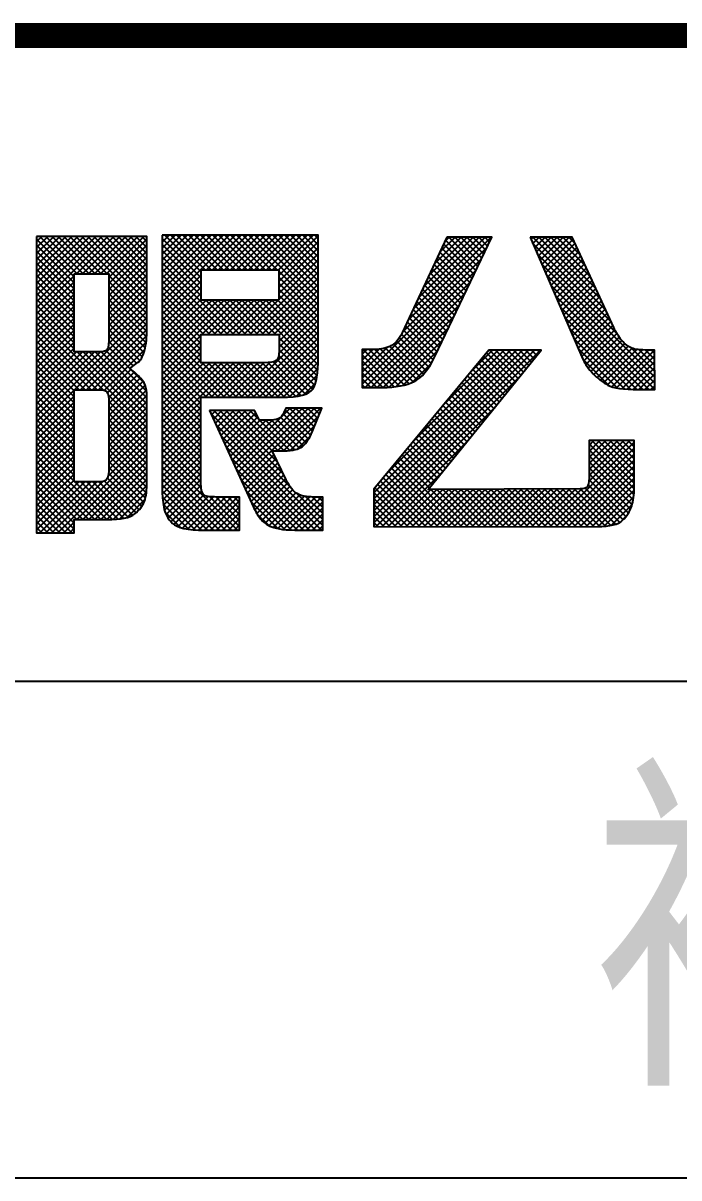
# Model space of a CAD drawing. Header units: millimetres. Extents: x -70627 to 13473, y 10065 to 69465.
# Drawn here: x 8039 to 9361, y 16765 to 19090 of the extents above; entities that cross this region are included whole.
import ezdxf
from ezdxf.enums import TextEntityAlignment as Align

# ---------------------------------------------------------------- set-up
doc = ezdxf.new("R2010")
doc.units = ezdxf.units.MM
doc.layers.add('$TD_AUDIT_GENERATED_(155)', color=7, linetype='Continuous', plot=False)
doc.layers.add('tk', color=7, linetype='Continuous')
doc.styles.add('$TD_AUDIT_GENERATED_(152)', font='', dxfattribs={"width": 0.75})
doc.styles.add('$TD_AUDIT_GENERATED_(174D)', font='', dxfattribs={"width": 0.9})
doc.styles.add('sepd_yb2', font='sepd_gbe.shx', dxfattribs={"width": 0.8, "bigfont": 'sepd_gbc.shx'})
doc.styles.add('TBZT', font='')
doc.styles.get('$TD_AUDIT_GENERATED_(152)').set_extended_font_data('SimSun')
doc.styles.get('$TD_AUDIT_GENERATED_(174D)').set_extended_font_data('SimSun')
doc.styles.get('TBZT').set_extended_font_data('SimSun')

# ---------------------------------------------------------------- blocks, each defined once
blk = doc.blocks.new('$TD_AUDIT_GENERATED_(243E)')
at = {"layer": 'tk'}
for p, q in [((816.18, 117.165), (816.282, 117.268)), ((816.18, 117.044), (816.403, 117.268)), ((816.18, 116.923), (816.524, 117.268)), ((816.18, 116.803), (816.645, 117.268)), ((816.18, 116.682), (816.766, 117.268)), ((816.18, 116.561), (816.887, 117.268)), ((816.18, 116.44), (817.008, 117.268)), ((816.18, 116.319), (817.129, 117.268)), ((816.18, 116.198), (817.25, 117.268)), ((816.18, 116.077), (817.371, 117.268)), ((816.18, 115.956), (817.491, 117.268)), ((816.18, 115.835), (817.612, 117.268)), ((816.938, 116.455), (816.18, 117.214)), ((816.999, 116.516), (816.247, 117.268)), ((817.12, 116.516), (816.368, 117.268)), ((817.241, 116.516), (816.489, 117.268)), ((817.361, 116.516), (816.61, 117.268)), ((817.482, 116.516), (816.73, 117.268)), ((817.603, 116.516), (816.851, 117.268)), ((818.403, 115.837), (816.972, 117.268)), ((816.981, 116.516), (817.733, 117.268)), ((818.403, 115.958), (817.093, 117.268)), ((817.102, 116.516), (817.854, 117.268)), ((818.403, 116.079), (817.214, 117.268)), ((817.223, 116.516), (817.975, 117.268)), ((818.403, 116.199), (817.335, 117.268)), ((817.344, 116.516), (818.096, 117.268)), ((818.403, 116.32), (817.456, 117.268)), ((817.465, 116.516), (818.217, 117.268)), ((818.403, 116.441), (817.577, 117.268)), ((817.586, 116.516), (818.338, 117.268)), ((817.635, 116.444), (818.403, 117.212)), ((818.403, 116.562), (817.698, 117.268)), ((818.403, 116.683), (817.819, 117.268)), ((818.403, 116.804), (817.94, 117.268)), ((818.403, 116.925), (818.061, 117.268)), ((818.403, 117.046), (818.181, 117.268)), ((818.403, 117.167), (818.302, 117.268)), ((818.708, 117.275), (818.727, 117.294)), ((818.708, 117.154), (818.847, 117.294)), ((818.708, 117.033), (818.968, 117.294)), ((818.708, 116.913), (819.089, 117.294)), ((818.708, 116.792), (819.21, 117.294)), ((818.708, 116.671), (819.331, 117.294)), ((818.708, 116.55), (819.452, 117.294)), ((818.708, 116.429), (819.573, 117.294)), ((818.708, 116.308), (819.694, 117.294)), ((818.708, 116.187), (819.815, 117.294)), ((818.708, 116.066), (819.936, 117.294)), ((818.708, 115.945), (820.057, 117.294)), ((818.708, 115.824), (820.178, 117.294)), ((819.489, 116.444), (818.708, 117.225)), ((819.489, 116.564), (818.76, 117.294)), ((819.584, 116.59), (818.881, 117.294)), ((819.705, 116.59), (819.002, 117.294)), ((819.826, 116.59), (819.123, 117.294)), ((819.947, 116.59), (819.244, 117.294)), ((820.068, 116.59), (819.365, 117.294)), ((820.189, 116.59), (819.486, 117.294)), ((819.595, 116.59), (820.298, 117.294)), ((820.31, 116.59), (819.606, 117.294)), ((819.716, 116.59), (820.419, 117.294)), ((820.431, 116.59), (819.727, 117.294)), ((819.837, 116.59), (820.54, 117.294)), ((820.552, 116.59), (819.848, 117.294)), ((819.958, 116.59), (820.661, 117.294)), ((820.673, 116.59), (819.969, 117.294)), ((820.079, 116.59), (820.782, 117.294)), ((820.793, 116.59), (820.09, 117.294)), ((820.2, 116.59), (820.903, 117.294)), ((820.914, 116.59), (820.211, 117.294)), ((820.321, 116.59), (821.024, 117.294)), ((821.035, 116.59), (820.332, 117.294)), ((820.442, 116.59), (821.145, 117.294)), ((821.855, 115.891), (820.453, 117.294)), ((820.562, 116.59), (821.266, 117.294)), ((821.855, 116.012), (820.574, 117.294)), ((820.683, 116.59), (821.387, 117.294)), ((821.855, 116.133), (820.695, 117.294)), ((820.804, 116.59), (821.508, 117.294)), ((821.855, 116.254), (820.816, 117.294)), ((820.925, 116.59), (821.629, 117.294)), ((821.855, 116.375), (820.936, 117.294)), ((821.046, 116.59), (821.749, 117.294)), ((821.855, 116.496), (821.057, 117.294)), ((821.065, 116.488), (821.855, 117.279)), ((821.855, 116.617), (821.178, 117.294)), ((821.855, 116.738), (821.299, 117.294)), ((821.855, 116.858), (821.42, 117.294)), ((821.855, 116.979), (821.541, 117.294)), ((821.855, 117.1), (821.662, 117.294)), ((821.855, 117.221), (821.783, 117.294)), ((823.662, 115.579), (825.337, 117.253)), ((823.769, 115.806), (825.216, 117.253)), ((823.875, 116.034), (825.095, 117.253)), ((823.981, 116.261), (824.974, 117.253)), ((824.088, 116.488), (824.853, 117.253)), ((824.194, 116.715), (824.732, 117.253)), ((824.3, 116.943), (824.611, 117.253)), ((824.407, 117.17), (824.49, 117.253)), ((825.032, 116.583), (824.419, 117.197)), ((825.072, 116.665), (824.483, 117.253)), ((825.111, 116.747), (824.604, 117.253)), ((825.15, 116.829), (824.725, 117.253)), ((825.189, 116.91), (824.846, 117.253)), ((825.228, 116.992), (824.967, 117.253)), ((825.267, 117.074), (825.088, 117.253)), ((825.307, 117.156), (825.209, 117.253)), ((825.346, 117.237), (825.33, 117.253)), ((826.14, 117.211), (826.183, 117.253)), ((827.648, 115.782), (826.176, 117.253)), ((826.177, 117.127), (826.304, 117.253)), ((826.214, 117.042), (826.425, 117.253)), ((826.25, 116.958), (826.546, 117.253)), ((826.287, 116.874), (826.667, 117.253)), ((827.545, 116.005), (826.297, 117.253)), ((826.324, 116.789), (826.788, 117.253)), ((826.36, 116.705), (826.909, 117.253)), ((826.397, 116.621), (826.989, 117.213)), ((827.442, 116.229), (826.418, 117.253)), ((827.339, 116.453), (826.539, 117.253)), ((827.236, 116.677), (826.66, 117.253)), ((827.133, 116.901), (826.781, 117.253)), ((827.03, 117.125), (826.902, 117.253)), ((816.938, 116.334), (816.18, 117.093)), ((816.938, 116.213), (816.18, 116.972)), ((817.635, 116.323), (818.403, 117.091)), ((817.635, 116.202), (818.403, 116.97)), ((819.489, 116.323), (818.708, 117.104)), ((819.489, 116.202), (818.708, 116.983)), ((821.065, 116.367), (821.855, 117.158)), ((821.065, 116.246), (821.855, 117.037)), ((823.556, 115.352), (825.258, 117.054)), ((824.915, 116.338), (824.304, 116.95)), ((824.954, 116.42), (824.342, 117.032)), ((824.993, 116.502), (824.381, 117.114)), ((827.751, 115.558), (826.173, 117.136)), ((826.433, 116.537), (827.028, 117.131)), ((826.47, 116.452), (827.066, 117.048)), ((826.507, 116.368), (827.104, 116.965)), ((816.938, 116.092), (816.18, 116.851)), ((816.938, 115.972), (816.18, 116.73)), ((817.635, 116.082), (818.403, 116.85)), ((817.635, 115.961), (818.403, 116.729)), ((819.489, 116.081), (818.708, 116.862)), ((820.152, 115.297), (818.708, 116.741)), ((821.065, 116.125), (821.855, 116.916)), ((821.065, 116.004), (821.855, 116.795)), ((822.738, 114.413), (825.146, 116.821)), ((824.837, 116.175), (824.226, 116.785)), ((824.876, 116.256), (824.265, 116.867)), ((827.864, 115.323), (826.266, 116.922)), ((826.543, 116.284), (827.142, 116.882)), ((826.58, 116.199), (827.18, 116.799)), ((826.617, 116.115), (827.218, 116.717)), ((816.938, 115.851), (816.18, 116.609)), ((816.938, 115.73), (816.18, 116.488)), ((817.635, 115.84), (818.403, 116.608)), ((817.635, 115.719), (818.403, 116.487)), ((818.403, 115.716), (817.635, 116.484)), ((820.031, 115.297), (818.708, 116.62)), ((819.91, 115.297), (818.708, 116.499)), ((818.708, 115.703), (819.489, 116.485)), ((820.478, 115.297), (821.855, 116.674)), ((820.599, 115.297), (821.855, 116.553)), ((821.855, 115.77), (821.065, 116.561)), ((822.738, 114.292), (825.035, 116.589)), ((824.719, 115.929), (824.111, 116.538)), ((824.758, 116.011), (824.149, 116.62)), ((824.797, 116.093), (824.188, 116.702)), ((828.633, 114.434), (826.359, 116.708)), ((828.633, 114.313), (826.452, 116.494)), ((826.653, 116.031), (827.256, 116.634)), ((826.69, 115.947), (827.294, 116.551)), ((816.18, 115.714), (816.938, 116.473)), ((816.938, 115.609), (816.18, 116.367)), ((816.18, 115.593), (816.938, 116.352)), ((817.635, 115.598), (818.403, 116.366)), ((818.403, 115.595), (817.635, 116.363)), ((819.789, 115.297), (818.708, 116.378)), ((818.708, 115.582), (819.489, 116.364)), ((819.668, 115.297), (818.708, 116.257)), ((820.72, 115.297), (821.855, 116.432)), ((820.841, 115.297), (821.855, 116.311)), ((821.855, 115.649), (821.065, 116.44)), ((821.855, 115.528), (821.065, 116.319)), ((822.796, 114.229), (824.924, 116.357)), ((824.602, 115.684), (823.995, 116.291)), ((824.641, 115.766), (824.034, 116.373)), ((824.68, 115.848), (824.072, 116.455)), ((828.634, 114.191), (826.545, 116.28)), ((826.727, 115.862), (827.332, 116.468)), ((826.763, 115.778), (827.37, 116.385)), ((826.8, 115.694), (827.408, 116.302)), ((816.938, 115.488), (816.18, 116.246)), ((816.18, 115.472), (816.938, 116.231)), ((816.938, 115.367), (816.18, 116.126)), ((816.18, 115.352), (816.938, 116.11)), ((817.635, 115.477), (818.403, 116.245)), ((818.403, 115.474), (817.635, 116.242)), ((817.635, 115.356), (818.403, 116.124)), ((818.403, 115.354), (817.635, 116.121)), ((818.708, 115.462), (819.489, 116.243)), ((819.547, 115.297), (818.708, 116.136)), ((818.708, 115.341), (819.489, 116.122)), ((820.962, 115.297), (821.855, 116.191)), ((821.855, 115.407), (821.065, 116.198)), ((821.855, 115.287), (821.065, 116.077)), ((821.065, 115.279), (821.855, 116.07)), ((822.917, 114.229), (824.813, 116.125)), ((824.484, 115.439), (823.88, 116.043)), ((824.523, 115.521), (823.918, 116.126)), ((824.562, 115.602), (823.957, 116.208)), ((828.517, 114.187), (826.638, 116.066)), ((826.836, 115.609), (827.447, 116.22)), ((826.873, 115.525), (827.485, 116.137)), ((826.91, 115.441), (827.523, 116.054)), ((816.938, 115.246), (816.18, 116.005)), ((816.18, 115.231), (816.938, 115.989)), ((816.938, 115.125), (816.18, 115.884)), ((816.18, 115.11), (816.938, 115.868)), ((817.629, 115.108), (818.403, 115.882)), ((817.635, 115.235), (818.403, 116.003)), ((818.397, 115.238), (817.635, 116)), ((818.385, 115.129), (817.635, 115.879)), ((819.489, 115.234), (818.708, 116.016)), ((818.708, 115.22), (819.489, 116.001)), ((818.708, 115.099), (819.6, 115.991)), ((818.708, 114.978), (819.721, 115.991)), ((818.708, 114.857), (819.842, 115.991)), ((818.708, 114.736), (819.963, 115.991)), ((818.708, 114.615), (820.084, 115.991)), ((819.489, 115.113), (818.708, 115.895)), ((819.511, 115.297), (820.204, 115.991)), ((820.273, 115.297), (819.58, 115.991)), ((819.632, 115.297), (820.325, 115.991)), ((820.394, 115.297), (819.7, 115.991)), ((819.753, 115.297), (820.446, 115.991)), ((820.515, 115.297), (819.821, 115.991)), ((819.874, 115.297), (820.567, 115.991)), ((820.636, 115.297), (819.942, 115.991)), ((819.995, 115.297), (820.688, 115.991)), ((820.757, 115.297), (820.063, 115.991)), ((820.116, 115.297), (820.809, 115.991)), ((820.878, 115.297), (820.184, 115.991)), ((820.236, 115.297), (820.93, 115.991)), ((820.998, 115.297), (820.305, 115.991)), ((820.357, 115.297), (821.051, 115.991)), ((821.845, 114.571), (820.426, 115.991)), ((821.852, 114.685), (820.547, 115.991)), ((821.855, 114.803), (820.668, 115.991)), ((821.855, 114.924), (820.789, 115.991)), ((821.855, 115.045), (820.91, 115.991)), ((821.855, 115.166), (821.03, 115.991)), ((821.065, 115.158), (821.855, 115.949)), ((821.065, 115.037), (821.855, 115.828)), ((823.038, 114.229), (824.702, 115.893)), ((824.367, 115.194), (823.764, 115.796)), ((824.406, 115.275), (823.803, 115.879)), ((824.445, 115.357), (823.841, 115.961)), ((828.396, 114.187), (826.731, 115.852)), ((826.946, 115.357), (827.561, 115.971)), ((826.983, 115.272), (827.599, 115.888)), ((827.02, 115.188), (827.637, 115.805)), ((816.938, 115.004), (816.18, 115.763)), ((816.18, 113.538), (818.403, 115.761)), ((816.18, 114.989), (816.938, 115.747)), ((818.403, 113.418), (816.18, 115.642)), ((816.18, 114.868), (816.938, 115.626)), ((816.945, 114.182), (818.403, 115.64)), ((818.367, 115.026), (817.635, 115.758)), ((818.342, 114.931), (817.635, 115.637)), ((819.489, 114.993), (818.708, 115.774)), ((819.489, 114.872), (818.708, 115.653)), ((820.302, 114.033), (821.855, 115.586)), ((821.062, 114.914), (821.855, 115.707)), ((823.159, 114.229), (824.59, 115.661)), ((824.288, 115.03), (823.687, 115.632)), ((824.327, 115.112), (823.725, 115.714)), ((828.275, 114.187), (826.824, 115.638)), ((827.056, 115.104), (827.675, 115.723)), ((827.093, 115.019), (827.713, 115.64)), ((827.129, 114.935), (827.751, 115.557)), ((817.529, 114.172), (816.18, 115.521)), ((816.18, 114.747), (816.938, 115.506)), ((817.398, 114.182), (816.18, 115.4)), ((816.18, 114.626), (816.938, 115.385)), ((817.066, 114.182), (818.403, 115.519)), ((817.187, 114.182), (818.403, 115.399)), ((818.307, 114.845), (817.635, 115.516)), ((818.259, 114.771), (817.635, 115.396)), ((819.489, 114.751), (818.708, 115.532)), ((820.086, 114.033), (818.708, 115.411)), ((820.423, 114.033), (821.855, 115.465)), ((820.544, 114.033), (821.855, 115.344)), ((823.284, 114.233), (824.479, 115.429)), ((824.17, 114.786), (823.571, 115.384)), ((824.21, 114.867), (823.61, 115.467)), ((824.249, 114.948), (823.648, 115.549)), ((828.151, 114.19), (826.917, 115.425)), ((827.166, 114.851), (827.789, 115.474)), ((827.203, 114.767), (827.828, 115.392)), ((817.277, 114.182), (816.18, 115.279)), ((816.18, 114.505), (816.938, 115.264)), ((817.156, 114.182), (816.18, 115.158)), ((816.18, 114.384), (816.938, 115.143)), ((817.308, 114.182), (818.399, 115.274)), ((817.428, 114.182), (818.387, 115.14)), ((818.127, 114.662), (817.633, 115.156)), ((818.196, 114.714), (817.635, 115.275)), ((819.965, 114.033), (818.708, 115.29)), ((818.708, 114.494), (819.489, 115.275)), ((819.844, 114.033), (818.708, 115.169)), ((818.708, 114.373), (819.489, 115.154)), ((820.665, 114.033), (821.855, 115.223)), ((820.786, 114.033), (821.855, 115.102)), ((821.832, 114.463), (821.065, 115.231)), ((821.813, 114.362), (821.065, 115.11)), ((823.975, 114.497), (823.372, 115.1)), ((823.416, 114.244), (824.368, 115.197)), ((824.03, 114.563), (823.435, 115.158)), ((824.08, 114.634), (823.488, 115.226)), ((824.127, 114.708), (823.532, 115.302)), ((828.022, 114.198), (827.01, 115.211)), ((827.245, 114.688), (827.87, 115.313)), ((827.295, 114.617), (827.919, 115.241)), ((827.349, 114.55), (827.972, 115.173)), ((827.409, 114.489), (828.031, 115.111)), ((817.035, 114.182), (816.18, 115.037)), ((816.18, 114.263), (816.938, 115.022)), ((816.18, 113.659), (817.466, 114.945)), ((816.18, 114.142), (816.981, 114.944)), ((816.18, 114.021), (817.102, 114.944)), ((816.18, 113.901), (817.223, 114.944)), ((816.18, 113.78), (817.344, 114.944)), ((816.938, 114.158), (816.18, 114.916)), ((818.403, 113.539), (816.999, 114.944)), ((818.403, 113.66), (817.12, 114.944)), ((818.403, 113.781), (817.241, 114.944)), ((818.403, 113.902), (817.361, 114.944)), ((818.403, 114.023), (817.48, 114.946)), ((817.537, 114.17), (818.359, 114.992)), ((818.394, 114.153), (817.577, 114.971)), ((818.058, 114.611), (817.62, 115.048)), ((819.723, 114.033), (818.708, 115.048)), ((818.708, 114.252), (819.489, 115.034)), ((819.602, 114.033), (818.708, 114.927)), ((818.708, 114.131), (819.489, 114.913)), ((820.907, 114.033), (821.855, 114.981)), ((821.028, 114.033), (821.855, 114.86)), ((821.743, 114.19), (821.057, 114.875)), ((821.784, 114.27), (821.065, 114.989)), ((822.738, 114.534), (823.239, 115.035)), ((822.738, 114.654), (823.083, 115)), ((822.738, 114.896), (822.832, 114.991)), ((822.738, 114.775), (822.953, 114.991)), ((823.385, 114.241), (822.738, 114.888)), ((823.491, 114.255), (822.756, 114.991)), ((823.592, 114.276), (822.877, 114.991)), ((822.971, 112.107), (825.845, 114.981)), ((822.971, 111.986), (825.966, 114.981)), ((822.971, 111.865), (826.087, 114.981)), ((822.971, 111.744), (826.208, 114.981)), ((822.971, 111.623), (826.329, 114.981)), ((823.685, 114.303), (822.996, 114.992)), ((823.771, 114.338), (823.106, 115.003)), ((823.198, 112.454), (825.724, 114.981)), ((823.848, 114.383), (823.205, 115.025)), ((823.915, 114.436), (823.295, 115.056)), ((823.561, 114.269), (824.257, 114.965)), ((823.778, 113.156), (825.603, 114.981)), ((824.359, 113.857), (825.482, 114.981)), ((824.939, 114.559), (825.362, 114.981)), ((825.771, 114.273), (825.187, 114.857)), ((825.825, 114.34), (825.241, 114.924)), ((825.879, 114.407), (825.305, 114.981)), ((825.933, 114.473), (825.426, 114.981)), ((825.987, 114.54), (825.547, 114.981)), ((826.042, 114.607), (825.668, 114.981)), ((826.096, 114.674), (825.788, 114.981)), ((826.15, 114.74), (825.909, 114.981)), ((826.204, 114.807), (826.03, 114.981)), ((826.258, 114.874), (826.151, 114.981)), ((826.313, 114.941), (826.272, 114.981)), ((827.884, 114.215), (827.103, 114.997)), ((827.472, 114.431), (828.098, 115.057)), ((827.538, 114.376), (828.178, 115.017)), ((827.608, 114.326), (828.276, 114.994)), ((827.683, 114.28), (828.387, 114.984)), ((827.767, 114.243), (828.505, 114.981)), ((827.864, 114.219), (828.626, 114.981)), ((827.969, 114.203), (828.631, 114.865)), ((828.632, 114.555), (828.167, 115.021)), ((828.632, 114.677), (828.32, 114.989)), ((828.631, 114.798), (828.448, 114.981)), ((828.631, 114.92), (828.57, 114.981)), ((816.938, 114.037), (816.18, 114.795)), ((816.938, 113.916), (816.18, 114.675)), ((818.222, 114.733), (818.258, 114.769)), ((819.489, 114.025), (818.708, 114.806)), ((818.708, 114.011), (819.489, 114.792)), ((818.708, 113.89), (819.545, 114.727)), ((818.708, 113.769), (819.666, 114.727)), ((818.708, 113.648), (819.787, 114.727)), ((818.708, 113.527), (819.908, 114.727)), ((818.708, 113.406), (820.029, 114.727)), ((818.708, 113.285), (820.15, 114.727)), ((819.489, 113.904), (818.708, 114.685)), ((820.207, 114.033), (819.513, 114.727)), ((819.577, 114.033), (820.27, 114.727)), ((820.328, 114.033), (819.634, 114.727)), ((819.698, 114.033), (820.391, 114.727)), ((820.449, 114.033), (819.755, 114.727)), ((819.819, 114.033), (820.512, 114.727)), ((820.57, 114.033), (819.876, 114.727)), ((819.94, 114.033), (820.633, 114.727)), ((820.691, 114.033), (819.997, 114.727)), ((820.061, 114.033), (820.754, 114.727)), ((820.812, 114.033), (820.118, 114.727)), ((820.182, 114.033), (820.881, 114.733)), ((820.932, 114.033), (820.239, 114.727)), ((821.053, 114.033), (820.36, 114.727)), ((821.174, 114.034), (820.481, 114.727)), ((821.29, 114.039), (820.602, 114.727)), ((821.4, 114.049), (820.723, 114.727)), ((821.503, 114.067), (820.841, 114.729)), ((821.597, 114.094), (820.946, 114.745)), ((821.679, 114.133), (821.023, 114.789)), ((821.149, 114.033), (821.854, 114.738)), ((823.272, 114.232), (822.738, 114.767)), ((823.154, 114.229), (822.738, 114.646)), ((823.736, 114.323), (824.134, 114.721)), ((825.608, 114.073), (825.022, 114.659)), ((825.662, 114.14), (825.077, 114.725)), ((825.717, 114.206), (825.132, 114.791)), ((827.716, 114.262), (827.195, 114.783)), ((828.081, 114.194), (828.632, 114.744)), ((828.196, 114.188), (828.632, 114.624)), ((816.938, 113.795), (816.18, 114.554)), ((816.938, 113.674), (816.18, 114.433)), ((817.608, 114.119), (818.08, 114.592)), ((817.63, 114.021), (818.147, 114.538)), ((817.635, 113.905), (818.211, 114.481)), ((817.635, 113.784), (818.271, 114.42)), ((818.341, 114.327), (818.062, 114.606)), ((819.489, 113.783), (818.708, 114.565)), ((819.489, 113.662), (818.708, 114.444)), ((821.274, 114.038), (821.848, 114.612)), ((821.408, 114.05), (821.834, 114.477)), ((823.034, 114.229), (822.738, 114.525)), ((822.913, 114.229), (822.738, 114.404)), ((822.971, 111.502), (825.895, 114.426)), ((825.392, 113.806), (824.803, 114.394)), ((825.446, 113.873), (824.858, 114.46)), ((825.5, 113.939), (824.913, 114.527)), ((825.554, 114.006), (824.967, 114.593)), ((828.316, 114.187), (828.633, 114.504)), ((816.938, 113.553), (816.18, 114.312)), ((816.938, 113.432), (816.18, 114.191)), ((816.18, 113.417), (816.938, 114.175)), ((817.635, 113.663), (818.325, 114.353)), ((817.635, 113.542), (818.367, 114.274)), ((817.635, 113.421), (818.391, 114.177)), ((819.489, 113.542), (818.708, 114.323)), ((819.489, 113.421), (818.708, 114.202)), ((821.56, 114.081), (821.803, 114.324)), ((822.792, 114.229), (822.738, 114.283)), ((825.229, 113.606), (824.639, 114.196)), ((825.283, 113.672), (824.694, 114.262)), ((825.337, 113.739), (824.748, 114.328)), ((828.437, 114.187), (828.633, 114.383)), ((828.558, 114.187), (828.634, 114.263)), ((816.938, 113.311), (816.18, 114.07)), ((816.18, 113.296), (816.938, 114.055)), ((816.938, 113.19), (816.18, 113.949)), ((816.18, 113.175), (816.938, 113.934)), ((818.403, 113.297), (817.621, 114.08)), ((817.635, 113.3), (818.401, 114.066)), ((817.635, 113.18), (818.403, 113.948)), ((818.403, 113.177), (817.635, 113.945)), ((819.489, 113.3), (818.708, 114.081)), ((819.489, 113.179), (818.708, 113.96)), ((818.708, 113.164), (819.489, 113.945)), ((825.012, 113.339), (824.42, 113.931)), ((825.067, 113.405), (824.475, 113.997)), ((825.121, 113.472), (824.529, 114.064)), ((825.175, 113.539), (824.584, 114.13)), ((816.938, 113.07), (816.18, 113.828)), ((816.18, 113.054), (816.938, 113.813)), ((816.938, 112.949), (816.18, 113.707)), ((817.635, 113.059), (818.403, 113.827)), ((818.403, 113.056), (817.635, 113.824)), ((817.635, 112.938), (818.403, 113.706)), ((818.403, 112.935), (817.635, 113.703)), ((819.489, 113.058), (818.708, 113.839)), ((818.708, 113.043), (819.489, 113.824)), ((819.489, 112.937), (818.708, 113.718)), ((818.708, 112.922), (819.489, 113.703)), ((819.666, 113.76), (819.671, 113.764)), ((821.946, 111.447), (819.693, 113.7)), ((819.704, 113.677), (819.791, 113.764)), ((819.742, 113.593), (819.912, 113.764)), ((821.289, 112.225), (819.751, 113.764)), ((819.78, 113.51), (820.033, 113.764)), ((819.818, 113.427), (820.154, 113.764)), ((819.856, 113.344), (820.275, 113.764)), ((821.149, 112.487), (819.872, 113.764)), ((819.893, 113.261), (820.396, 113.764)), ((819.931, 113.178), (820.517, 113.764)), ((819.969, 113.095), (820.594, 113.72)), ((821.033, 112.723), (819.992, 113.764)), ((820.927, 112.95), (820.113, 113.764)), ((820.158, 112.68), (821.291, 113.812)), ((820.196, 112.597), (821.412, 113.812)), ((820.234, 112.514), (821.533, 113.812)), ((821.048, 112.95), (820.234, 113.764)), ((820.272, 112.431), (821.654, 113.812)), ((820.31, 112.348), (821.775, 113.812)), ((821.168, 112.951), (820.355, 113.764)), ((820.667, 113.573), (820.476, 113.764)), ((821.033, 112.95), (821.896, 113.812)), ((821.657, 113.188), (821.148, 113.696)), ((821.699, 113.267), (821.185, 113.781)), ((821.736, 113.35), (821.274, 113.812)), ((821.772, 113.436), (821.395, 113.812)), ((821.807, 113.521), (821.516, 113.812)), ((821.842, 113.607), (821.637, 113.812)), ((821.877, 113.693), (821.758, 113.812)), ((821.913, 113.778), (821.879, 113.812)), ((823.012, 111.422), (825.374, 113.785)), ((824.85, 113.138), (824.256, 113.733)), ((824.904, 113.205), (824.31, 113.799)), ((824.958, 113.272), (824.365, 113.865)), ((816.18, 112.933), (816.938, 113.692)), ((816.938, 112.828), (816.18, 113.586)), ((816.18, 112.812), (816.938, 113.571)), ((816.938, 112.707), (816.18, 113.465)), ((817.635, 112.817), (818.403, 113.585)), ((818.403, 112.814), (817.635, 113.582)), ((817.635, 112.696), (818.403, 113.464)), ((818.403, 112.693), (817.635, 113.461)), ((819.489, 112.816), (818.708, 113.597)), ((818.708, 112.801), (819.489, 113.583)), ((819.489, 112.695), (818.708, 113.476)), ((818.708, 112.681), (819.489, 113.462)), ((821.917, 111.355), (819.795, 113.478)), ((820.007, 113.012), (820.634, 113.639)), ((820.045, 112.929), (820.685, 113.569)), ((820.083, 112.846), (820.806, 113.569)), ((820.121, 112.763), (820.931, 113.573)), ((821.281, 112.959), (820.671, 113.569)), ((821.384, 112.976), (820.792, 113.569)), ((821.476, 113.006), (820.91, 113.571)), ((821.55, 113.053), (821.014, 113.588)), ((821.608, 113.115), (821.095, 113.629)), ((821.155, 112.951), (821.864, 113.66)), ((824.633, 112.871), (824.037, 113.468)), ((824.687, 112.938), (824.091, 113.534)), ((824.742, 113.005), (824.146, 113.6)), ((824.796, 113.072), (824.201, 113.667)), ((816.18, 112.691), (816.938, 113.45)), ((816.938, 112.586), (816.18, 113.344)), ((816.18, 112.57), (816.938, 113.329)), ((817.635, 112.574), (818.403, 113.343)), ((818.403, 112.572), (817.635, 113.34)), ((819.489, 112.574), (818.708, 113.355)), ((818.708, 112.56), (819.489, 113.341)), ((819.489, 112.453), (818.708, 113.234)), ((821.796, 111.355), (819.896, 113.256)), ((821.285, 112.96), (821.779, 113.454)), ((821.437, 112.991), (821.685, 113.239)), ((824.471, 112.671), (823.872, 113.27)), ((824.525, 112.738), (823.927, 113.336)), ((824.579, 112.805), (823.982, 113.402)), ((816.938, 112.465), (816.18, 113.224)), ((816.18, 112.45), (816.938, 113.208)), ((816.938, 112.344), (816.18, 113.103)), ((816.18, 112.329), (816.938, 113.087)), ((816.606, 111.304), (818.403, 113.101)), ((817.617, 112.436), (818.403, 113.222)), ((818.403, 112.451), (817.635, 113.219)), ((818.403, 112.33), (817.635, 113.098)), ((818.708, 112.439), (819.489, 113.22)), ((819.489, 112.332), (818.708, 113.114)), ((818.708, 112.318), (819.489, 113.099)), ((821.675, 111.355), (819.997, 113.034)), ((823.133, 111.422), (824.854, 113.143)), ((824.254, 112.404), (823.653, 113.005)), ((824.308, 112.471), (823.708, 113.071)), ((824.362, 112.538), (823.763, 113.137)), ((824.417, 112.604), (823.818, 113.203)), ((826.524, 111.427), (828.222, 113.126)), ((826.645, 111.428), (828.222, 113.005)), ((827.308, 112.333), (828.135, 113.16)), ((827.311, 113.061), (827.409, 113.16)), ((827.311, 112.941), (827.53, 113.16)), ((827.311, 112.82), (827.651, 113.16)), ((827.311, 112.699), (827.772, 113.16)), ((827.311, 112.578), (827.893, 113.16)), ((827.311, 112.457), (828.014, 113.16)), ((828.222, 112.185), (827.311, 113.095)), ((828.222, 112.305), (827.368, 113.16)), ((828.222, 112.426), (827.489, 113.16)), ((828.222, 112.547), (827.61, 113.16)), ((828.222, 112.668), (827.731, 113.16)), ((828.222, 112.789), (827.852, 113.16)), ((828.222, 112.91), (827.973, 113.16)), ((828.222, 113.031), (828.093, 113.16)), ((828.222, 113.152), (828.214, 113.16)), ((817.592, 111.569), (816.18, 112.982)), ((816.18, 112.208), (816.938, 112.966)), ((817.471, 111.569), (816.18, 112.861)), ((816.18, 112.087), (816.938, 112.845)), ((816.992, 111.569), (818.403, 112.98)), ((817.113, 111.569), (818.403, 112.859)), ((818.4, 112.213), (817.635, 112.977)), ((818.39, 112.102), (817.635, 112.856)), ((819.495, 112.206), (818.708, 112.993)), ((818.708, 112.197), (819.489, 112.978)), ((820.224, 111.355), (818.708, 112.872)), ((818.71, 112.078), (819.489, 112.857)), ((821.555, 111.355), (820.099, 112.811)), ((820.348, 112.265), (820.959, 112.875)), ((820.386, 112.182), (820.998, 112.794)), ((824.092, 112.204), (823.489, 112.806)), ((824.146, 112.271), (823.544, 112.873)), ((824.2, 112.337), (823.599, 112.939)), ((826.766, 111.428), (828.222, 112.884)), ((826.887, 111.428), (828.222, 112.763)), ((828.216, 112.07), (827.311, 112.974)), ((828.201, 111.964), (827.311, 112.853)), ((817.35, 111.569), (816.18, 112.74)), ((816.18, 111.966), (816.938, 112.724)), ((817.229, 111.569), (816.18, 112.619)), ((816.18, 111.845), (816.938, 112.604)), ((817.234, 111.569), (818.403, 112.738)), ((817.355, 111.569), (818.403, 112.618)), ((818.37, 112), (817.635, 112.735)), ((818.34, 111.91), (817.635, 112.615)), ((820.104, 111.355), (818.708, 112.751)), ((819.983, 111.355), (818.708, 112.63)), ((818.72, 111.967), (819.489, 112.736)), ((818.734, 111.86), (819.489, 112.615)), ((821.433, 111.356), (820.2, 112.589)), ((820.424, 112.098), (821.038, 112.713)), ((820.461, 112.015), (821.078, 112.632)), ((820.499, 111.932), (821.117, 112.551)), ((824.388, 111.424), (823.27, 112.542)), ((824.508, 111.424), (823.325, 112.608)), ((824.629, 111.425), (823.38, 112.674)), ((824.75, 111.425), (823.434, 112.74)), ((827.008, 111.428), (828.222, 112.642)), ((828.178, 111.866), (827.311, 112.733)), ((828.145, 111.778), (827.311, 112.612)), ((817.109, 111.569), (816.18, 112.498)), ((816.18, 111.724), (816.938, 112.483)), ((816.988, 111.569), (816.18, 112.377)), ((816.18, 111.603), (816.938, 112.362)), ((816.18, 111.482), (817.029, 112.331)), ((816.18, 111.361), (817.149, 112.331)), ((816.243, 111.304), (817.27, 112.331)), ((816.364, 111.304), (817.391, 112.331)), ((816.485, 111.304), (817.515, 112.334)), ((817.711, 111.572), (816.952, 112.331)), ((817.824, 111.58), (817.072, 112.331)), ((817.929, 111.595), (817.193, 112.331)), ((818.026, 111.619), (817.314, 112.331)), ((818.112, 111.655), (817.435, 112.331)), ((817.476, 111.569), (818.403, 112.497)), ((818.182, 111.705), (817.545, 112.342)), ((817.597, 111.569), (818.403, 112.376)), ((818.244, 111.764), (817.605, 112.403)), ((818.297, 111.832), (817.629, 112.5)), ((819.862, 111.355), (818.708, 112.509)), ((819.741, 111.355), (818.708, 112.388)), ((818.754, 111.759), (819.489, 112.494)), ((818.787, 111.671), (819.489, 112.373)), ((821.309, 111.359), (820.301, 112.367)), ((820.537, 111.849), (821.157, 112.469)), ((820.575, 111.767), (821.197, 112.388)), ((820.618, 111.688), (821.238, 112.308)), ((824.026, 111.424), (823.106, 112.343)), ((824.146, 111.424), (823.161, 112.41)), ((824.267, 111.424), (823.215, 112.476)), ((823.254, 111.423), (824.333, 112.501)), ((827.129, 111.428), (828.222, 112.521)), ((827.25, 111.428), (828.222, 112.4)), ((828.103, 111.7), (827.311, 112.491)), ((828.052, 111.629), (827.311, 112.37)), ((816.938, 111.498), (816.18, 112.256)), ((816.938, 111.377), (816.18, 112.135)), ((817.721, 111.572), (818.402, 112.253)), ((817.853, 111.583), (818.392, 112.123)), ((819.62, 111.355), (818.708, 112.267)), ((819.498, 111.356), (818.708, 112.146)), ((818.831, 111.594), (819.491, 112.254)), ((818.884, 111.526), (819.505, 112.147)), ((818.947, 111.468), (819.545, 112.067)), ((821.18, 111.367), (820.402, 112.145)), ((820.665, 111.615), (821.284, 112.233)), ((820.72, 111.549), (821.337, 112.166)), ((820.786, 111.494), (821.401, 112.109)), ((820.862, 111.449), (821.48, 112.067)), ((821.946, 111.568), (821.416, 112.098)), ((823.663, 111.423), (822.971, 112.115)), ((823.784, 111.423), (822.996, 112.211)), ((823.905, 111.423), (823.051, 112.277)), ((823.375, 111.423), (824.13, 112.178)), ((823.496, 111.423), (824.251, 112.178)), ((823.617, 111.423), (824.373, 112.178)), ((823.738, 111.423), (824.494, 112.179)), ((823.86, 111.423), (824.615, 112.179)), ((823.981, 111.424), (824.737, 112.18)), ((824.102, 111.424), (824.858, 112.18)), ((824.871, 111.425), (824.118, 112.178)), ((824.223, 111.424), (824.979, 112.18)), ((824.991, 111.425), (824.239, 112.178)), ((824.344, 111.424), (825.1, 112.181)), ((825.112, 111.425), (824.359, 112.178)), ((824.465, 111.424), (825.222, 112.181)), ((825.233, 111.425), (824.48, 112.179)), ((824.586, 111.424), (825.343, 112.181)), ((825.354, 111.426), (824.6, 112.179)), ((824.707, 111.425), (825.464, 112.182)), ((825.474, 111.426), (824.721, 112.179)), ((824.828, 111.425), (825.586, 112.182)), ((825.595, 111.426), (824.841, 112.18)), ((824.949, 111.425), (825.707, 112.183)), ((825.716, 111.426), (824.962, 112.18)), ((825.07, 111.425), (825.828, 112.183)), ((825.837, 111.426), (825.082, 112.181)), ((825.192, 111.425), (825.95, 112.183)), ((825.957, 111.426), (825.203, 112.181)), ((825.313, 111.426), (826.071, 112.184)), ((826.078, 111.427), (825.323, 112.181)), ((825.434, 111.426), (826.192, 112.184)), ((826.199, 111.427), (825.444, 112.182)), ((825.555, 111.426), (826.313, 112.185)), ((826.32, 111.427), (825.564, 112.182)), ((825.676, 111.426), (826.435, 112.185)), ((826.44, 111.427), (825.685, 112.183)), ((825.797, 111.426), (826.556, 112.185)), ((826.561, 111.427), (825.805, 112.183)), ((825.918, 111.426), (826.677, 112.186)), ((826.682, 111.428), (825.926, 112.183)), ((826.039, 111.427), (826.799, 112.186)), ((826.802, 111.428), (826.047, 112.184)), ((826.16, 111.427), (826.92, 112.186)), ((826.923, 111.428), (826.167, 112.184)), ((826.281, 111.427), (827.041, 112.187)), ((827.044, 111.428), (826.288, 112.184)), ((826.403, 111.427), (827.164, 112.188)), ((827.165, 111.428), (826.408, 112.185)), ((827.285, 111.428), (826.529, 112.185)), ((827.406, 111.429), (826.649, 112.186)), ((827.526, 111.429), (826.77, 112.186)), ((827.641, 111.436), (826.89, 112.186)), ((827.747, 111.45), (827.011, 112.187)), ((827.844, 111.475), (827.131, 112.187)), ((827.928, 111.512), (827.235, 112.204)), ((827.995, 111.565), (827.294, 112.266)), ((827.371, 111.429), (828.222, 112.28)), ((827.492, 111.429), (828.221, 112.158)), ((816.891, 111.304), (816.18, 112.014)), ((816.77, 111.304), (816.18, 111.893)), ((818.002, 111.612), (818.362, 111.972)), ((819.373, 111.361), (818.714, 112.019)), ((819.238, 111.374), (818.731, 111.882)), ((819.026, 111.426), (819.635, 112.035)), ((819.117, 111.397), (819.745, 112.025)), ((819.218, 111.377), (819.865, 112.023)), ((819.327, 111.364), (819.986, 112.023)), ((819.441, 111.357), (820.106, 112.023)), ((819.56, 111.355), (820.227, 112.023)), ((820.27, 111.43), (819.67, 112.03)), ((819.68, 111.355), (820.27, 111.945)), ((820.27, 111.551), (819.798, 112.023)), ((820.27, 111.672), (819.919, 112.023)), ((820.27, 111.793), (820.04, 112.023)), ((820.27, 111.914), (820.161, 112.023)), ((821.039, 111.387), (820.504, 111.923)), ((820.946, 111.412), (821.574, 112.04)), ((821.042, 111.387), (821.681, 112.026)), ((821.147, 111.371), (821.799, 112.023)), ((821.258, 111.361), (821.92, 112.023)), ((821.374, 111.357), (821.946, 111.928)), ((821.946, 111.689), (821.6, 112.035)), ((821.946, 111.81), (821.733, 112.024)), ((821.946, 111.931), (821.854, 112.023)), ((823.543, 111.423), (822.971, 111.995)), ((823.422, 111.423), (822.971, 111.874)), ((827.618, 111.434), (828.211, 112.026)), ((827.757, 111.452), (828.18, 111.875)), ((816.649, 111.304), (816.18, 111.773)), ((816.528, 111.304), (816.18, 111.652)), ((819.086, 111.405), (818.764, 111.728)), ((819.801, 111.355), (820.27, 111.824)), ((819.922, 111.355), (820.27, 111.704)), ((820.851, 111.454), (820.618, 111.687)), ((821.494, 111.355), (821.946, 111.808)), ((821.615, 111.355), (821.946, 111.687)), ((823.301, 111.423), (822.971, 111.753)), ((823.18, 111.422), (822.971, 111.632)), ((827.958, 111.532), (828.04, 111.614)), ((816.407, 111.304), (816.18, 111.531)), ((816.286, 111.304), (816.18, 111.41)), ((816.727, 111.304), (816.938, 111.515)), ((816.848, 111.304), (816.938, 111.394)), ((820.043, 111.355), (820.27, 111.583)), ((820.164, 111.355), (820.27, 111.462)), ((821.736, 111.355), (821.946, 111.566)), ((821.857, 111.355), (821.946, 111.445)), ((823.06, 111.422), (822.971, 111.511)), ((720.24, 108.314), (860.24, 108.314)), ((720.24, 98.314), (860.24, 98.314))]:
    blk.add_line(p, q, dxfattribs=at)
at = {"layer": 'tk', "const_width": 0.5}
blk.add_lwpolyline([(720.24, 121.314), (860.24, 121.314)], dxfattribs=at)
at = {"layer": 'tk', "color": 7}
blk.add_lwpolyline([(821.065, 115.991), (821.065, 116.59), (819.489, 116.59), (819.489, 115.991)], close=True, dxfattribs=at)
for points, knots in [([(816.18, 117.268), (816.18, 117.268), (818.403, 117.268), (818.403, 117.268), (818.403, 117.268), (818.403, 115.414), (818.403, 115.414), (818.403, 115.241), (818.387, 115.093), (818.353, 114.969), (818.32, 114.846), (818.268, 114.762), (818.199, 114.717), (818.199, 114.717), (818.057, 114.61), (818.057, 114.61), (818.147, 114.541), (818.22, 114.476), (818.275, 114.415), (818.331, 114.355), (818.366, 114.293), (818.381, 114.229), (818.396, 114.165), (818.403, 114.082), (818.403, 113.978), (818.403, 113.978), (818.403, 112.331), (818.403, 112.331), (818.403, 112.165), (818.386, 112.034), (818.352, 111.939), (818.317, 111.844), (818.252, 111.759), (818.155, 111.683), (818.059, 111.607), (817.874, 111.569), (817.599, 111.569), (817.599, 111.569), (816.938, 111.569), (816.938, 111.569), (816.938, 111.569), (816.938, 111.304), (816.938, 111.304), (816.938, 111.304), (816.18, 111.304), (816.18, 111.304), (816.18, 111.304), (816.18, 117.268), (816.18, 117.268)], [0, 0, 0, 0, 1, 1, 1, 2, 2, 2, 3, 3, 3, 4, 4, 4, 5, 5, 5, 6, 6, 6, 7, 7, 7, 8, 8, 8, 9, 9, 9, 10, 10, 10, 11, 11, 11, 12, 12, 12, 13, 13, 13, 14, 14, 14, 15, 15, 15, 16, 16, 16, 16]), ([(818.708, 117.294), (818.708, 117.294), (821.855, 117.294), (821.855, 117.294), (821.855, 117.294), (821.855, 114.833), (821.855, 114.833), (821.855, 114.518), (821.819, 114.306), (821.747, 114.197), (821.674, 114.087), (821.461, 114.033), (821.107, 114.033), (821.107, 114.033), (819.489, 114.033), (819.489, 114.033), (819.489, 114.033), (819.489, 112.331), (819.489, 112.331), (819.489, 112.189), (819.507, 112.101), (819.541, 112.07), (819.575, 112.039), (819.669, 112.023), (819.82, 112.023), (819.82, 112.023), (820.27, 112.023), (820.27, 112.023), (820.27, 112.023), (820.27, 111.355), (820.27, 111.355), (820.27, 111.355), (819.557, 111.355), (819.557, 111.355), (819.225, 111.355), (819.011, 111.402), (818.916, 111.493), (818.821, 111.585), (818.762, 111.694), (818.74, 111.82), (818.719, 111.947), (818.708, 112.06), (818.708, 112.159), (818.708, 112.159), (818.708, 117.294), (818.708, 117.294)], [0, 0, 0, 0, 1, 1, 1, 2, 2, 2, 3, 3, 3, 4, 4, 4, 5, 5, 5, 6, 6, 6, 7, 7, 7, 8, 8, 8, 9, 9, 9, 10, 10, 10, 11, 11, 11, 12, 12, 12, 13, 13, 13, 14, 14, 14, 15, 15, 15, 15]), ([(824.446, 117.253), (824.446, 117.253), (825.353, 117.253), (825.353, 117.253), (825.353, 117.253), (824.203, 114.852), (824.203, 114.852), (824.077, 114.592), (823.938, 114.424), (823.786, 114.346), (823.634, 114.268), (823.418, 114.229), (823.14, 114.229), (823.14, 114.229), (822.738, 114.229), (822.738, 114.229), (822.738, 114.229), (822.738, 114.991), (822.738, 114.991), (822.738, 114.991), (822.936, 114.991), (822.936, 114.991), (823.072, 114.991), (823.191, 115.012), (823.294, 115.056), (823.396, 115.099), (823.48, 115.189), (823.545, 115.328), (823.545, 115.328), (824.446, 117.253), (824.446, 117.253)], [0, 0, 0, 0, 1, 1, 1, 2, 2, 2, 3, 3, 3, 4, 4, 4, 5, 5, 5, 6, 6, 6, 7, 7, 7, 8, 8, 8, 9, 9, 9, 10, 10, 10, 10]), ([(826.122, 117.253), (826.122, 117.253), (826.971, 117.253), (826.971, 117.253), (826.971, 117.253), (827.807, 115.435), (827.807, 115.435), (827.85, 115.338), (827.905, 115.251), (827.971, 115.174), (828.037, 115.097), (828.103, 115.046), (828.169, 115.02), (828.235, 114.994), (828.344, 114.981), (828.498, 114.981), (828.498, 114.981), (828.631, 114.981), (828.631, 114.981), (828.631, 114.981), (828.634, 114.187), (828.634, 114.187), (828.634, 114.187), (828.31, 114.187), (828.31, 114.187), (828.001, 114.187), (827.794, 114.217), (827.689, 114.276), (827.584, 114.336), (827.485, 114.412), (827.392, 114.505), (827.299, 114.598), (827.231, 114.696), (827.188, 114.8), (827.188, 114.8), (826.122, 117.253), (826.122, 117.253)], [0, 0, 0, 0, 1, 1, 1, 2, 2, 2, 3, 3, 3, 4, 4, 4, 5, 5, 5, 6, 6, 6, 7, 7, 7, 8, 8, 8, 9, 9, 9, 10, 10, 10, 11, 11, 11, 12, 12, 12, 12]), ([(816.938, 116.516), (816.938, 116.516), (816.938, 114.944), (816.938, 114.944), (816.938, 114.944), (817.425, 114.944), (817.425, 114.944), (817.509, 114.944), (817.565, 114.957), (817.593, 114.983), (817.621, 115.009), (817.635, 115.102), (817.635, 115.264), (817.635, 115.264), (817.635, 116.516), (817.635, 116.516), (817.635, 116.516), (816.938, 116.516), (816.938, 116.516)], [0, 0, 0, 0, 1, 1, 1, 2, 2, 2, 3, 3, 3, 4, 4, 4, 5, 5, 5, 6, 6, 6, 6]), ([(821.065, 115.297), (821.065, 115.297), (819.489, 115.297), (819.489, 115.297), (819.489, 115.297), (819.489, 114.727), (819.489, 114.727), (819.489, 114.727), (820.763, 114.727), (820.763, 114.727), (820.886, 114.727), (820.967, 114.742), (821.006, 114.772), (821.045, 114.802), (821.065, 114.868), (821.065, 114.969), (821.065, 114.969), (821.065, 115.297), (821.065, 115.297)], [0, 0, 0, 0, 1, 1, 1, 2, 2, 2, 3, 3, 3, 4, 4, 4, 5, 5, 5, 6, 6, 6, 6]), ([(822.971, 111.422), (822.971, 111.422), (822.971, 112.18), (822.971, 112.18), (822.971, 112.18), (825.289, 114.981), (825.289, 114.981), (825.289, 114.981), (826.345, 114.981), (826.345, 114.981), (826.345, 114.981), (824.07, 112.177), (824.07, 112.177), (824.07, 112.177), (827.13, 112.187), (827.13, 112.187), (827.195, 112.187), (827.241, 112.2), (827.269, 112.226), (827.297, 112.252), (827.311, 112.311), (827.311, 112.404), (827.311, 112.404), (827.311, 113.16), (827.311, 113.16), (827.311, 113.16), (828.222, 113.16), (828.222, 113.16), (828.222, 113.16), (828.222, 112.216), (828.222, 112.216), (828.222, 112.069), (828.204, 111.944), (828.169, 111.839), (828.133, 111.734), (828.072, 111.639), (827.986, 111.555), (827.899, 111.471), (827.731, 111.429), (827.48, 111.429), (827.48, 111.429), (822.971, 111.422), (822.971, 111.422)], [0, 0, 0, 0, 1, 1, 1, 2, 2, 2, 3, 3, 3, 4, 4, 4, 5, 5, 5, 6, 6, 6, 7, 7, 7, 8, 8, 8, 9, 9, 9, 10, 10, 10, 11, 11, 11, 12, 12, 12, 13, 13, 13, 14, 14, 14, 14]), ([(816.938, 112.331), (816.938, 112.331), (817.48, 112.331), (817.48, 112.331), (817.538, 112.331), (817.579, 112.352), (817.601, 112.394), (817.624, 112.436), (817.635, 112.511), (817.635, 112.619), (817.635, 112.619), (817.635, 113.893), (817.635, 113.893), (817.635, 114.029), (817.622, 114.111), (817.595, 114.14), (817.568, 114.168), (817.511, 114.182), (817.425, 114.182), (817.425, 114.182), (816.938, 114.182), (816.938, 114.182), (816.938, 114.182), (816.938, 112.331), (816.938, 112.331)], [0, 0, 0, 0, 1, 1, 1, 2, 2, 2, 3, 3, 3, 4, 4, 4, 5, 5, 5, 6, 6, 6, 7, 7, 7, 8, 8, 8, 8]), ([(819.664, 113.764), (819.664, 113.764), (820.572, 113.764), (820.572, 113.764), (820.572, 113.764), (820.669, 113.569), (820.669, 113.569), (820.669, 113.569), (820.847, 113.569), (820.847, 113.569), (820.932, 113.569), (820.999, 113.579), (821.048, 113.6), (821.098, 113.621), (821.136, 113.662), (821.162, 113.725), (821.162, 113.725), (821.198, 113.812), (821.198, 113.812), (821.198, 113.812), (821.927, 113.812), (821.927, 113.812), (821.927, 113.812), (821.736, 113.349), (821.736, 113.349), (821.664, 113.176), (821.587, 113.066), (821.504, 113.02), (821.421, 112.973), (821.286, 112.95), (821.1, 112.95), (821.1, 112.95), (820.922, 112.95), (820.922, 112.95), (820.922, 112.95), (821.207, 112.367), (821.207, 112.367), (821.274, 112.229), (821.348, 112.137), (821.428, 112.091), (821.507, 112.046), (821.62, 112.023), (821.765, 112.023), (821.765, 112.023), (821.946, 112.023), (821.946, 112.023), (821.946, 112.023), (821.946, 111.355), (821.946, 111.355), (821.946, 111.355), (821.48, 111.355), (821.48, 111.355), (821.209, 111.355), (821.022, 111.378), (820.919, 111.422), (820.815, 111.466), (820.738, 111.521), (820.687, 111.585), (820.636, 111.651), (820.59, 111.729), (820.549, 111.822), (820.549, 111.822), (819.664, 113.764), (819.664, 113.764)], [0, 0, 0, 0, 1, 1, 1, 2, 2, 2, 3, 3, 3, 4, 4, 4, 5, 5, 5, 6, 6, 6, 7, 7, 7, 8, 8, 8, 9, 9, 9, 10, 10, 10, 11, 11, 11, 12, 12, 12, 13, 13, 13, 14, 14, 14, 15, 15, 15, 16, 16, 16, 17, 17, 17, 18, 18, 18, 19, 19, 19, 20, 20, 20, 21, 21, 21, 21])]:
    blk.add_open_spline(points, degree=3, knots=knots, dxfattribs=at)
at = {"layer": '$TD_AUDIT_GENERATED_(155)', "style": 'sepd_yb2', "flags": 1}
for tag, p in [('{LZCO-CB-W70-H36}', (140.29, 41.239)), ('{LZCO-ZZ-W63-H35-D10}', (528.732, 41.314))]:
    blk.add_attdef(tag, text='', height=4, dxfattribs=at).set_placement(p, align=Align.BOTTOM_RIGHT)
at = {"layer": 'tk', "style": 'sepd_yb2'}
for tag, height, p in [('\\M+5B9A4\\M+5B3CC1', 4, (779.701, 105.963)), ('\\M+5B9A4\\M+5B3CC', 6, (779.26, 103.628)), ('\\M+5BDD7\\M+5B6CE', 6, (833.055, 103.164)), ('\\M+5B9A4\\M+5B3CC2', 4, (779.111, 101.376)), ('\\M+5CDBC\\M+5C3FB1', 6, (820.24, 78.314)), ('\\M+5CDBC\\M+5C3FB', 6, (820.24, 74.314)), ('\\M+5CDBC\\M+5C3FB2', 6, (820.24, 70.314)), ('\\M+5B1C8\\M+5C0FD', 5, (740.374, 45.814)), ('\\M+5C8D5\\M+5C6DA', 5, (770.167, 45.814)), ('\\M+5CDBC\\M+5BAC5', 5, (827.283, 46.043))]:
    blk.add_attdef(tag, text='', height=height, dxfattribs=at).set_placement(p, align=Align.MIDDLE_CENTER)
at = {"layer": 'tk', "flags": 3}
for tag, height, style, width, p in [('N\\M+5C5FA\\M+5D7BC_T6_H7', 2, '$TD_AUDIT_GENERATED_(174D)', 0.8, (758.174, 93.994)), ('N\\M+5C5FA\\M+5D7BC\\M+5C8D5\\M+5C6DA_T5_H1.5', 1.5, 'TBZT', 0.65, (774.043, 93.959)), ('N\\M+5C9F3\\M+5BACB\\M+5D2BB_T6_H7', 2, '$TD_AUDIT_GENERATED_(174D)', 0.8, (758.174, 85.994)), ('N\\M+5C9F3\\M+5BACB\\M+5D2BB\\M+5C8D5\\M+5C6DA_T5_H1.5', 1.5, 'TBZT', 0.65, (774.053, 86.151)), ('N\\M+5C9F3\\M+5BACB\\M+5B6FE_T6_H7', 2, '$TD_AUDIT_GENERATED_(174D)', 0.8, (758.174, 77.994)), ('N\\M+5C9F3\\M+5BACB\\M+5B6FE\\M+5C8D5\\M+5C6DA_T5_H1.5', 1.5, 'TBZT', 0.65, (773.934, 78.115)), ('N\\M+5D0A3\\M+5BACB_T6_H7', 2, '$TD_AUDIT_GENERATED_(174D)', 0.8, (758.284, 69.994)), ('N\\M+5D0A3\\M+5BACB\\M+5C8D5\\M+5C6DA_T5_H1.5', 1.5, 'TBZT', 0.65, (773.939, 69.851)), ('N\\M+5C9E8\\M+5BCC6_T6_H7', 2, '$TD_AUDIT_GENERATED_(174D)', 0.8, (758.174, 61.994)), ('N\\M+5C9E8\\M+5BCC6\\M+5C8D5\\M+5C6DA_T5_H1.5', 1.5, 'TBZT', 0.65, (773.501, 62.194)), ('N\\M+5D6C6\\M+5CDBC_T6_H7', 2, '$TD_AUDIT_GENERATED_(174D)', 0.8, (758.065, 53.994)), ('N\\M+5D6C6\\M+5CDBC\\M+5C8D5\\M+5C6DA_T5_H1.5', 1.5, 'TBZT', 0.65, (773.61, 54.099))]:
    blk.add_attdef(tag, text='', height=height, dxfattribs=dict(at, style=style, width=width)).set_placement(p, align=Align.MIDDLE_CENTER)
at = {"layer": 'tk', "style": '$TD_AUDIT_GENERATED_(152)', "width": 0.8, "flags": 3}
for tag, p in [('LZCO_NCB-W70-H36_T7', (143.799, 77.314)), ('LZCO_NZZ-W63-H35_T7', (528.732, 76.314))]:
    blk.add_attdef(tag, text='', height=3, dxfattribs=at).set_placement(p, align=Align.TOP_RIGHT)
blk.add_attdef('LZHQINS_N5__0__\\M+5BBE1\\M+5C7A9\\M+5C0B8.DWG__0__1_T8', text='', height=3, dxfattribs=at).set_placement((720.24, 41.314), align=Align.BOTTOM_RIGHT)
blk.add_attdef('LZFRAME', (812.741, 35.318), '', height=3, dxfattribs=at)

msp = doc.modelspace()

# ---------------------------------------------------------------- block references
ref = msp.add_blockref('$TD_AUDIT_GENERATED_(243E)', (-73551.3, 6933.7), dxfattribs=dict(xscale=100, yscale=100, zscale=100))
ref.add_attrib('\\M+5BDD7\\M+5B6CE', '\\M+5B3F5\\M+5C9E8', dxfattribs={"layer": 'tk', "height": 600, "style": 'sepd_yb2'}).set_placement((9754.2, 17250.1), align=Align.MIDDLE_CENTER)

doc.saveas('drawing.dxf')
